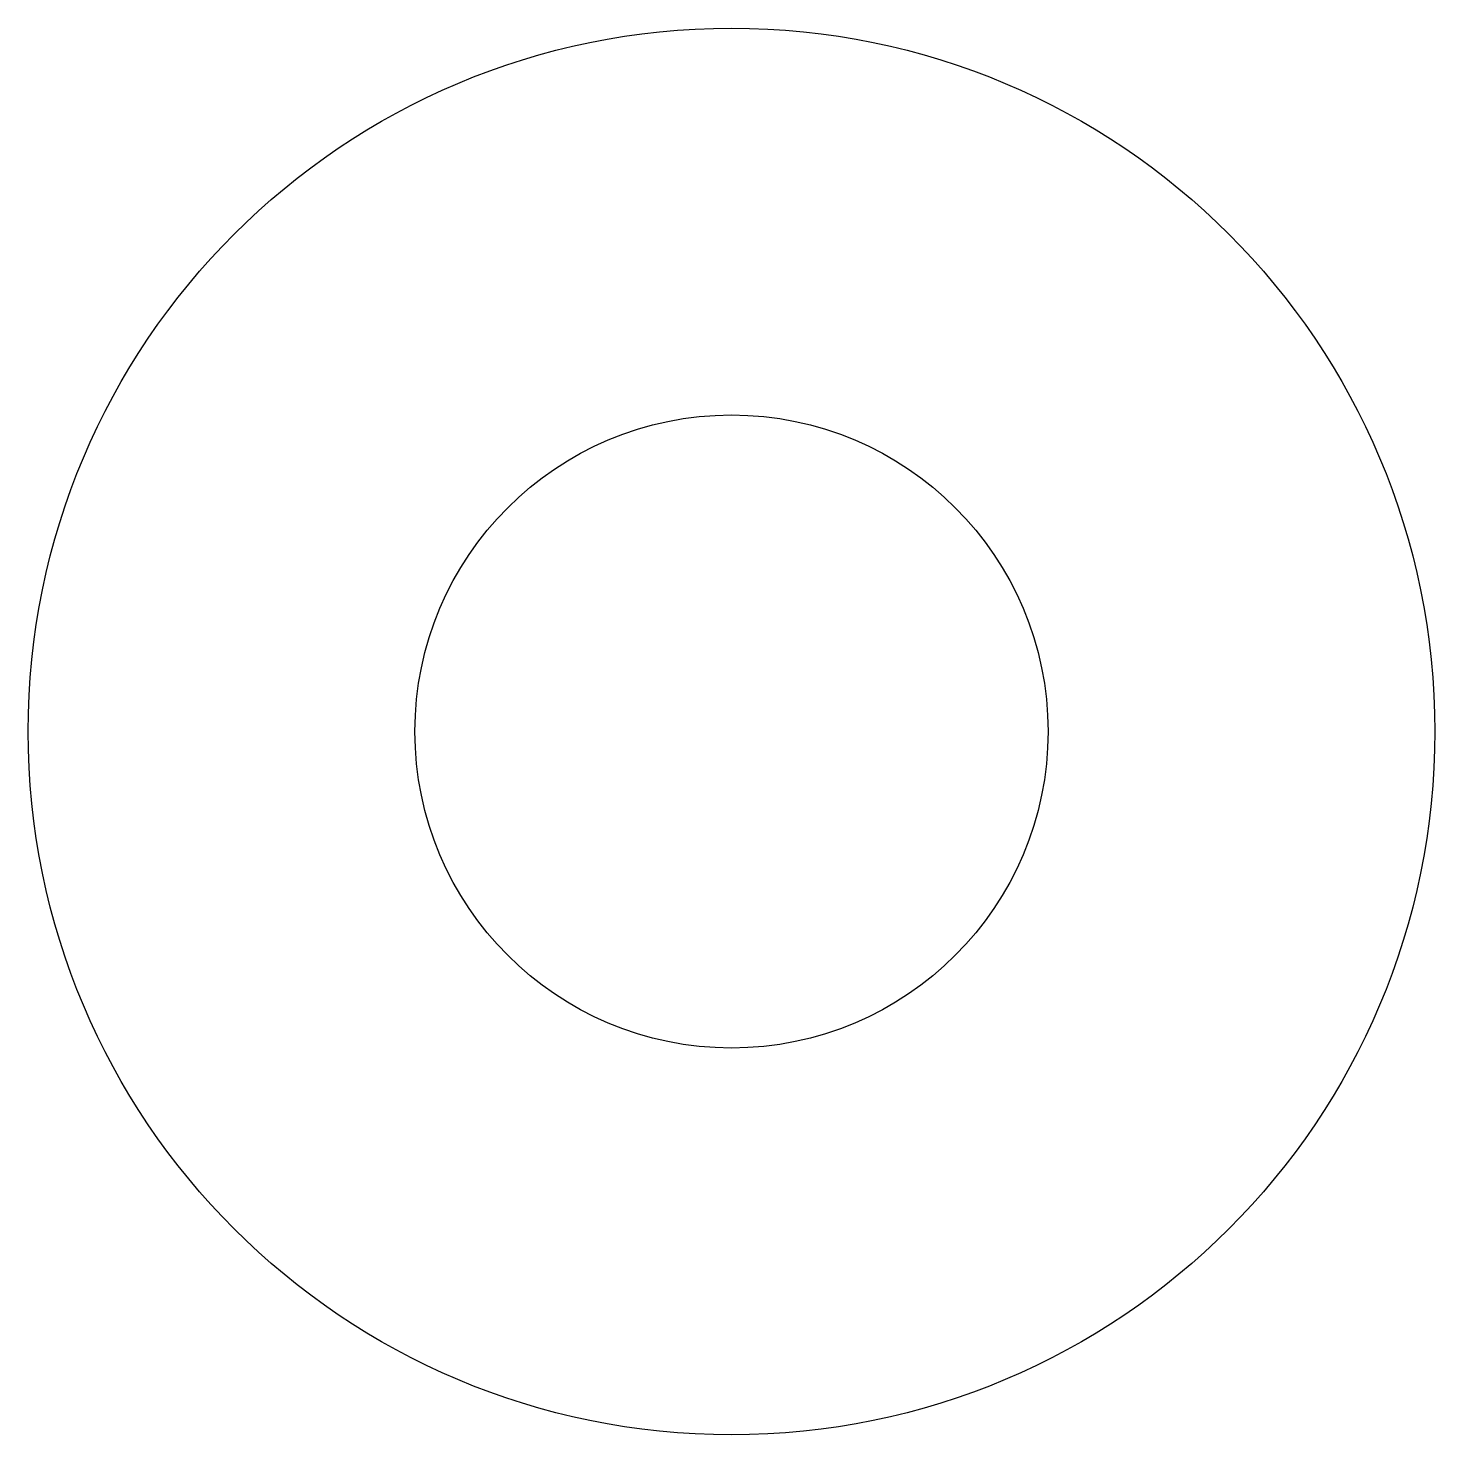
# Model space of a CAD drawing. Header units: millimetres. Extents: x 18.83 to 24.83, y -48.09 to -42.09.
import ezdxf

# ---------------------------------------------------------------- set-up
doc = ezdxf.new("R2010")
doc.units = ezdxf.units.MM
doc.layers.get('0').update_dxf_attribs({"linetype": 'CONTINUOUS'})

msp = doc.modelspace()

# ---------------------------------------------------------------- linework, layer by layer
for radius in [3, 1.35]:
    msp.add_circle((21.8264, -45.0904), radius)

doc.saveas('drawing.dxf')
